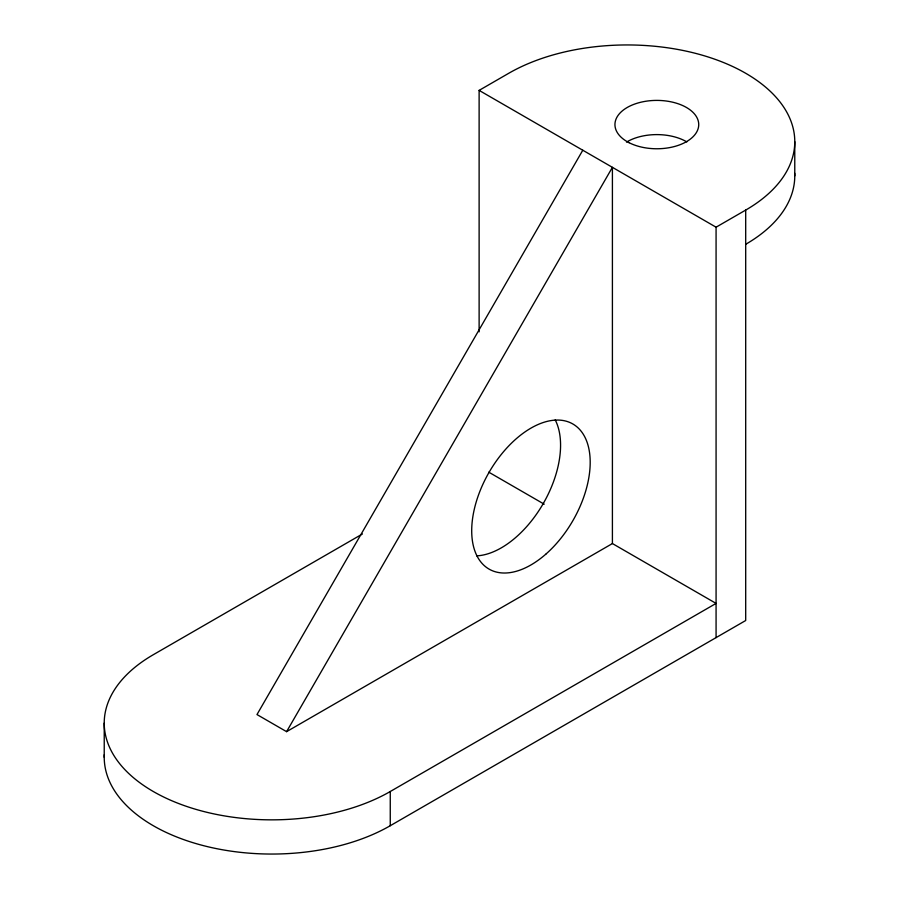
<?xml version="1.0" encoding="UTF-8"?>
<svg xmlns="http://www.w3.org/2000/svg" width="899" height="899" viewBox="0 0 899 899"><rect width="100%" height="100%" fill="white"/><g stroke="black" fill="none" stroke-linecap="round" stroke-linejoin="round"><path stroke-width="1.35" d="M582.788 150.234L256.979 714.559L286.59 731.662L612.41 543.558L716.076 603.409L390.256 791.513A167.551 96.732 0 0 1 153.302 791.513A167.551 96.732 0 0 1 153.302 654.708L362.409 533.984M286.59 731.662L612.41 167.338L612.41 543.558M479.122 331.843L479.122 90.383L508.744 73.28A167.551 96.732 0 0 1 745.698 73.28A167.551 96.732 0 0 1 745.698 210.085L745.698 620.512L390.256 825.72A167.551 96.732 0 0 1 205.556 846.173A167.551 96.732 0 0 1 104.295 754.666M479.122 90.383L716.076 227.189L745.698 210.085M488.764 472.166L544.21 504.182M794.772 141.682L794.772 175.889M716.076 227.189L716.076 637.605M390.256 791.513L390.256 825.72M104.228 723.111L104.228 757.318M794.705 173.249A167.551 96.732 0 0 1 745.698 244.292M626.502 142.109A41.893 24.183 0 0 1 686.836 141.907M555.211 419.889A83.776 48.366 -60 0 1 543.221 503.609A83.776 48.366 -60 0 1 476.717 555.863M629.098 142.705A41.893 24.183 0 0 0 697.894 129.389A41.893 24.183 0 0 0 643.515 101.654A41.893 24.183 0 0 0 629.098 142.705M546.289 553.75A83.776 48.366 -60 0 0 572.843 423.98A83.776 48.366 -60 0 0 473.728 511.857A83.776 48.366 -60 0 0 546.289 553.75"/></g></svg>
